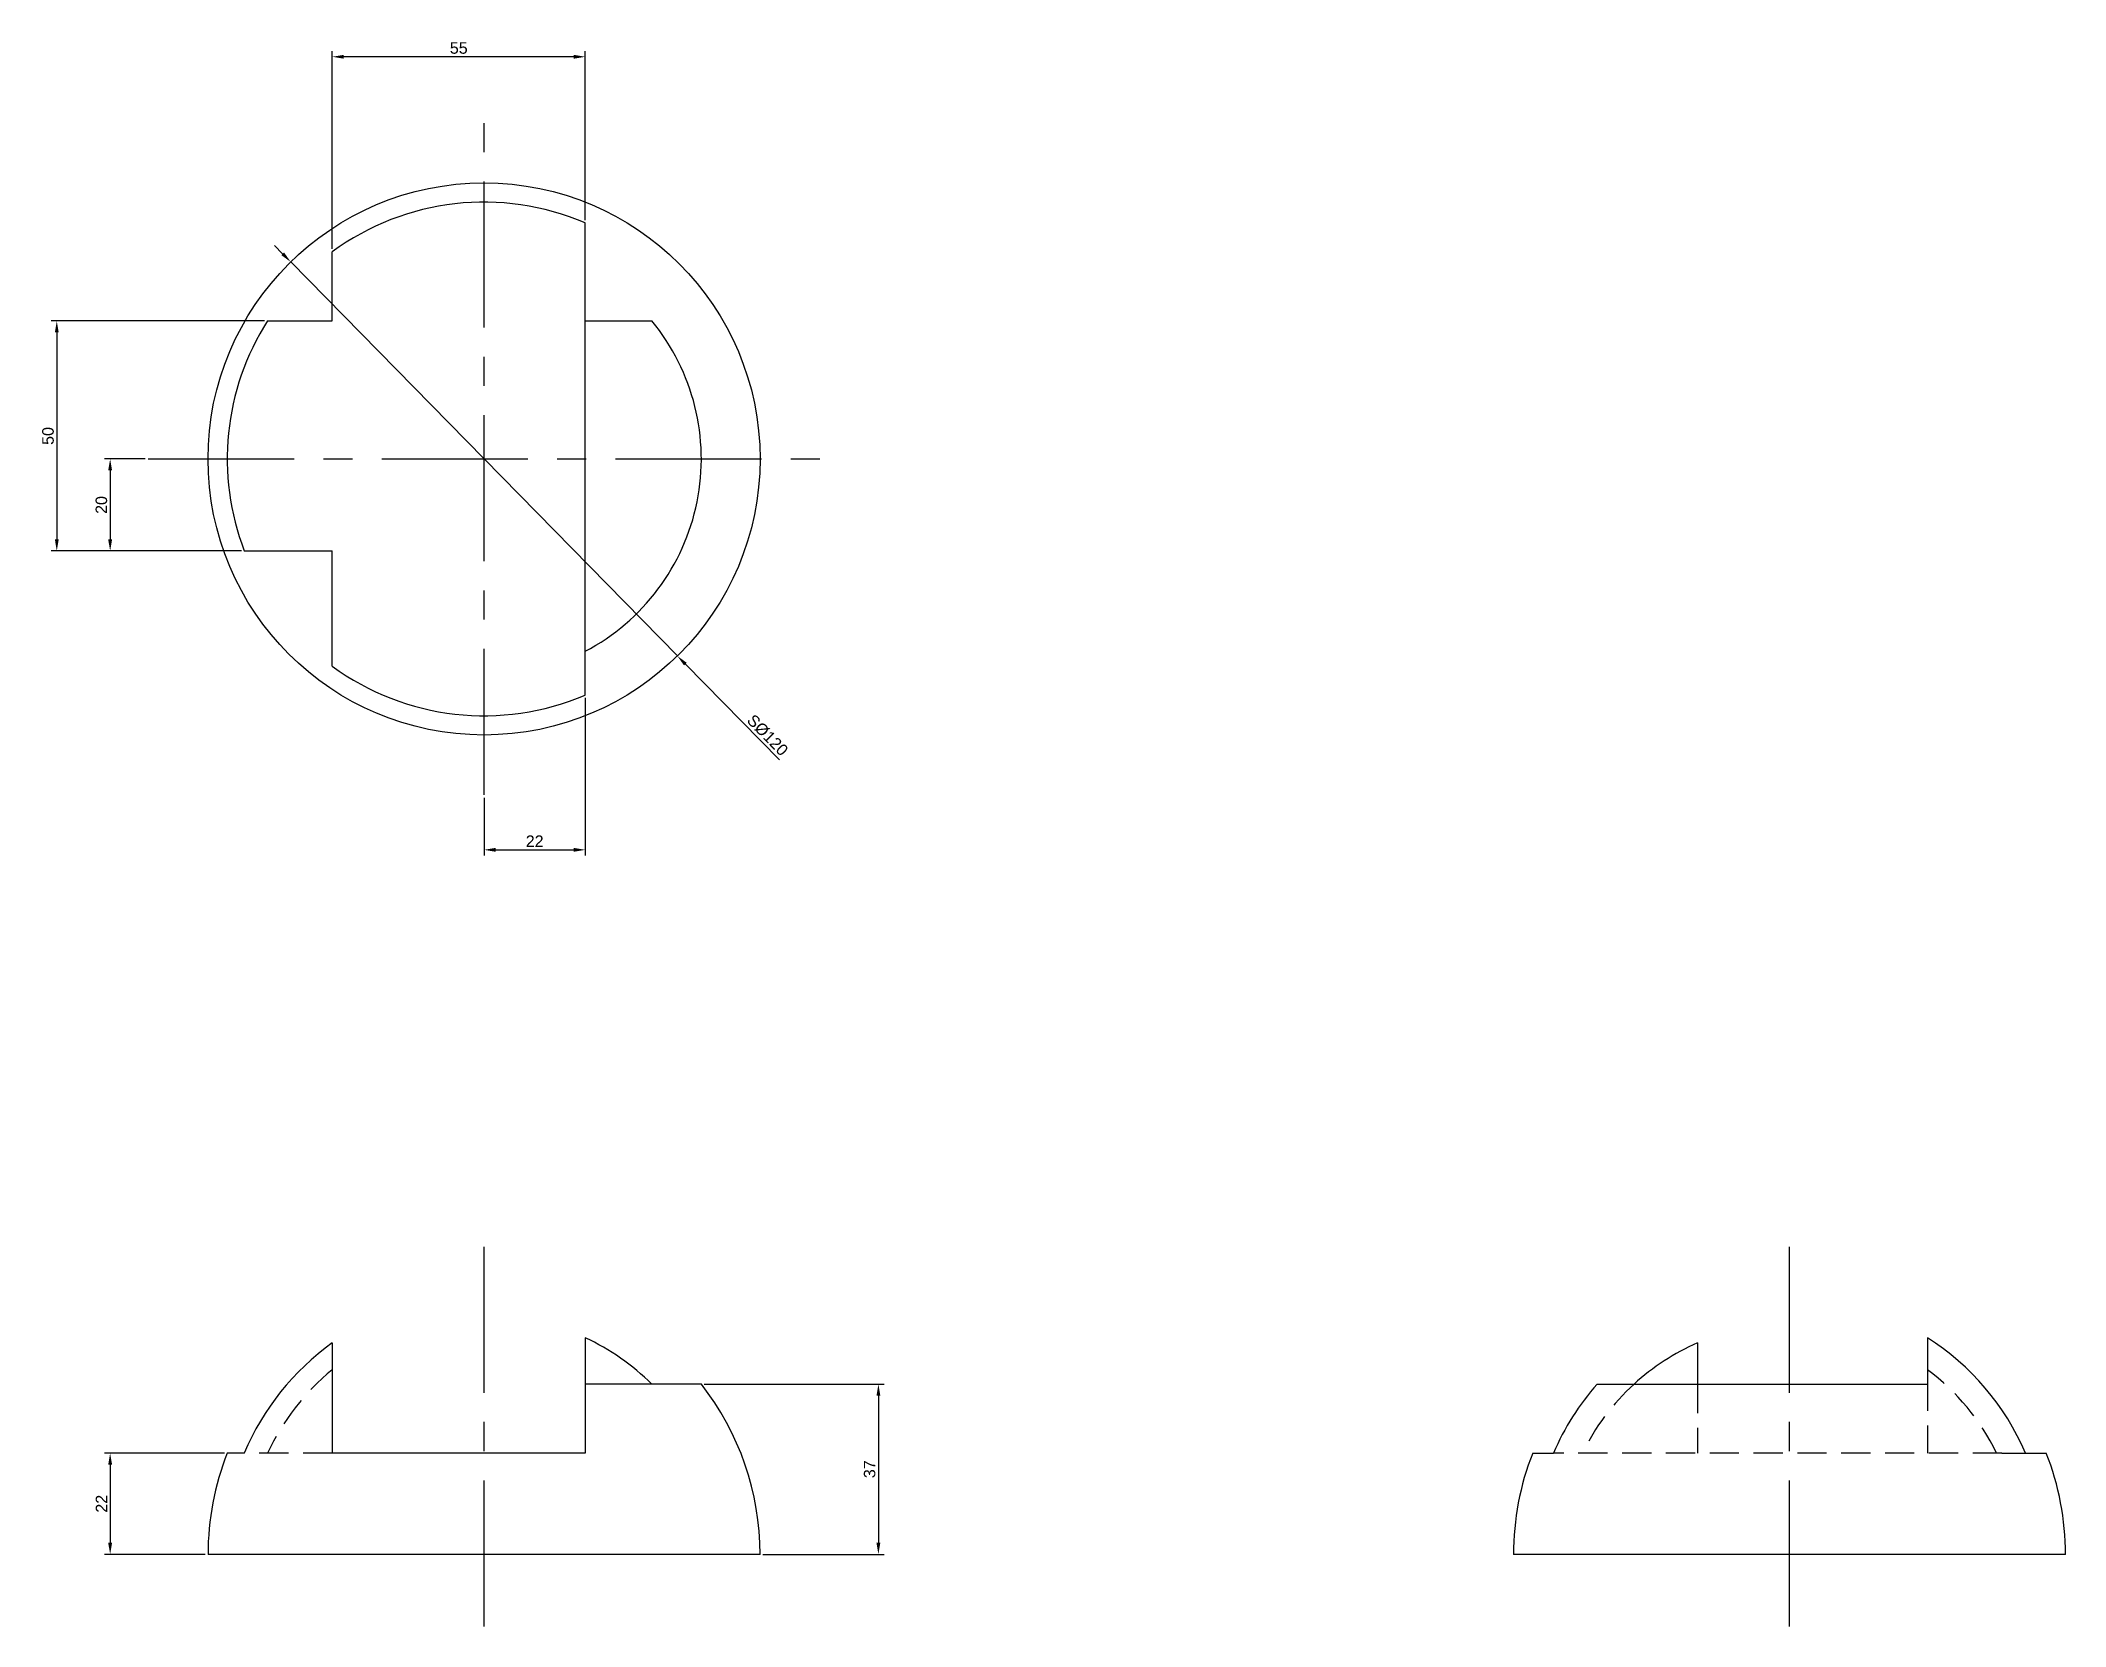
# Model space of a CAD drawing. Header units: millimetres. Extents: x 67 to 507, y 49 to 393.
import ezdxf

# ---------------------------------------------------------------- set-up
doc = ezdxf.new("R2010")
doc.units = ezdxf.units.MM
doc.linetypes.add('CENTER', pattern=[50.8, 31.75, -6.35, 6.35, -6.35])
doc.linetypes.add('HIDDEN', pattern=[9.525, 6.35, -3.175])
for name, color, linetype in [('center', 3, 'CENTER'), ('dim', 1, 'Continuous'), ('hidden', 2, 'HIDDEN'), ('model', 7, 'Continuous')]:
    doc.layers.add(name, color=color, linetype=linetype)
doc.styles.get("Standard").update_dxf_attribs({"font": 'arial.ttf'})
doc.dimstyles.new('ISO-25', dxfattribs={"dimtxt": 2.5, "dimasz": 2.5, "dimexe": 1.25, "dimexo": 0.625, "dimtad": 1, "dimtxsty": 'Standard', "dimcen": 2.5, "dimadec": 0, "dimazin": 0, "dimtfac": 1, "dimtmove": 0, "dimatfit": 3, "dimfxl": 1, "dimarcsym": 0})

# ---------------------------------------------------------------- blocks, each defined once
blk = doc.blocks.new('*D1')
at = {"layer": 'Defpoints', "color": 0, "transparency": 16777216}
for p in [(130.15, 389.89), (185.15, 353.78), (130.15, 347.5)]:
    blk.add_point(p, dxfattribs=at)
at = {"layer": 'dim', "color": 0, "lineweight": -2, "transparency": 16777216}
for p, q in [((130.15, 348.12), (130.15, 391.14)), ((182.65, 389.89), (132.65, 389.89)), ((185.15, 354.4), (185.15, 391.14))]:
    blk.add_line(p, q, dxfattribs=at)
at = {"layer": 'dim', "color": 0, "transparency": 16777216}
for points in [[(132.65, 390.3), (132.65, 389.47), (130.15, 389.89)], [(182.65, 390.3), (182.65, 389.47), (185.15, 389.89)]]:
    blk.add_solid(points, dxfattribs=at)
at = {"layer": 'dim', "color": 0, "transparency": 16777216, "insert": (157.65, 391.78), "char_height": 2.5, "attachment_point": 5}
blk.add_mtext('55', dxfattribs=at)
blk = doc.blocks.new('*D2')
at = {"layer": 'Defpoints', "color": 0, "transparency": 16777216}
for p in [(116.07, 332.47), (70.27, 282.47), (111.03, 282.47)]:
    blk.add_point(p, dxfattribs=at)
at = {"layer": 'dim', "color": 0, "lineweight": -2, "transparency": 16777216}
for p, q in [((115.45, 332.47), (69.02, 332.47)), ((70.27, 329.97), (70.27, 284.97)), ((110.41, 282.47), (69.02, 282.47))]:
    blk.add_line(p, q, dxfattribs=at)
at = {"layer": 'dim', "color": 0, "transparency": 16777216}
for points in [[(69.86, 329.97), (70.69, 329.97), (70.27, 332.47)], [(69.86, 284.97), (70.69, 284.97), (70.27, 282.47)]]:
    blk.add_solid(points, dxfattribs=at)
at = {"layer": 'dim', "color": 0, "transparency": 16777216, "insert": (68.37, 307.47), "char_height": 2.5, "attachment_point": 5, "rotation": 90}
blk.add_mtext('50', dxfattribs=at)
blk = doc.blocks.new('*D3')
at = {"layer": 'Defpoints', "color": 0, "transparency": 16777216}
for p in [(90.13, 302.47), (81.87, 282.47), (111.03, 282.47)]:
    blk.add_point(p, dxfattribs=at)
at = {"layer": 'dim', "color": 0, "lineweight": -2, "transparency": 16777216}
for p, q in [((89.5, 302.47), (80.62, 302.47)), ((81.87, 299.97), (81.87, 284.97)), ((110.41, 282.47), (80.62, 282.47))]:
    blk.add_line(p, q, dxfattribs=at)
at = {"layer": 'dim', "color": 0, "transparency": 16777216}
for points in [[(81.45, 299.97), (82.29, 299.97), (81.87, 302.47)], [(81.45, 284.97), (82.29, 284.97), (81.87, 282.47)]]:
    blk.add_solid(points, dxfattribs=at)
at = {"layer": 'dim', "color": 0, "transparency": 16777216, "insert": (79.97, 292.47), "char_height": 2.5, "attachment_point": 5, "rotation": 90}
blk.add_mtext('20', dxfattribs=at)
blk = doc.blocks.new('*D4')
at = {"layer": 'Defpoints', "color": 0, "transparency": 16777216}
for p in [(185.15, 251.17), (163.15, 229.46), (185.15, 217.52)]:
    blk.add_point(p, dxfattribs=at)
at = {"layer": 'dim', "color": 0, "lineweight": -2, "transparency": 16777216}
for p, q in [((185.15, 250.54), (185.15, 216.27)), ((163.15, 228.83), (163.15, 216.27)), ((165.65, 217.52), (182.65, 217.52))]:
    blk.add_line(p, q, dxfattribs=at)
at = {"layer": 'dim', "color": 0, "transparency": 16777216}
for points in [[(165.65, 217.94), (165.65, 217.1), (163.15, 217.52)], [(182.65, 217.94), (182.65, 217.1), (185.15, 217.52)]]:
    blk.add_solid(points, dxfattribs=at)
at = {"layer": 'dim', "color": 0, "transparency": 16777216, "insert": (174.15, 219.4), "char_height": 2.5, "attachment_point": 5}
blk.add_mtext('22', dxfattribs=at)
blk = doc.blocks.new('*D5')
at = {"layer": 'Defpoints', "color": 0, "transparency": 16777216}
for p in [(210.38, 101.4), (223.15, 64.4), (248.87, 64.4)]:
    blk.add_point(p, dxfattribs=at)
at = {"layer": 'dim', "color": 0, "lineweight": -2, "transparency": 16777216}
for p, q in [((211, 101.4), (250.12, 101.4)), ((248.87, 98.9), (248.87, 66.9)), ((223.77, 64.4), (250.12, 64.4))]:
    blk.add_line(p, q, dxfattribs=at)
at = {"layer": 'dim', "color": 0, "transparency": 16777216}
for points in [[(248.45, 98.9), (249.28, 98.9), (248.87, 101.4)], [(248.45, 66.9), (249.28, 66.9), (248.87, 64.4)]]:
    blk.add_solid(points, dxfattribs=at)
at = {"layer": 'dim', "color": 0, "transparency": 16777216, "insert": (246.97, 82.9), "char_height": 2.5, "attachment_point": 5, "rotation": 90}
blk.add_mtext('37', dxfattribs=at)
blk = doc.blocks.new('*D6')
at = {"layer": 'Defpoints', "color": 0, "transparency": 16777216}
for p in [(107.32, 86.4), (81.87, 64.4), (103.15, 64.4)]:
    blk.add_point(p, dxfattribs=at)
at = {"layer": 'dim', "color": 0, "lineweight": -2, "transparency": 16777216}
for p, q in [((106.7, 86.4), (80.62, 86.4)), ((81.87, 83.9), (81.87, 66.9)), ((102.52, 64.4), (80.62, 64.4))]:
    blk.add_line(p, q, dxfattribs=at)
at = {"layer": 'dim', "color": 0, "transparency": 16777216}
for points in [[(81.45, 83.9), (82.29, 83.9), (81.87, 86.4)], [(81.45, 66.9), (82.29, 66.9), (81.87, 64.4)]]:
    blk.add_solid(points, dxfattribs=at)
at = {"layer": 'dim', "color": 0, "transparency": 16777216, "insert": (79.99, 75.4), "char_height": 2.5, "attachment_point": 5, "rotation": 90}
blk.add_mtext('22', dxfattribs=at)
blk = doc.blocks.new('*D7')
at = {"layer": 'Defpoints', "color": 0, "transparency": 16777216}
for p in [(121.12, 345.29), (205.17, 259.65)]:
    blk.add_point(p, dxfattribs=at)
at = {"layer": 'dim', "color": 0, "lineweight": -2, "transparency": 16777216}
for p, q in [((119.37, 347.08), (117.61, 348.86)), ((121.12, 345.29), (205.17, 259.65)), ((227.36, 237.05), (206.93, 257.87))]:
    blk.add_line(p, q, dxfattribs=at)
at = {"layer": 'dim', "color": 0, "transparency": 16777216}
for points in [[(119.66, 347.37), (119.07, 346.79), (121.12, 345.29)], [(207.22, 258.16), (206.63, 257.58), (205.17, 259.65)]]:
    blk.add_solid(points, dxfattribs=at)
at = {"layer": 'dim', "color": 0, "transparency": 16777216, "insert": (224.76, 242.43), "char_height": 2.5, "attachment_point": 5, "rotation": 314.4658}
blk.add_mtext('S%%c120', dxfattribs=at)

msp = doc.modelspace()

# ---------------------------------------------------------------- linework, layer by layer
at = {"layer": 'center'}
for p, q in [((163.146, 229.456), (163.146, 375.49)), ((90.129, 302.473), (236.163, 302.473)), ((163.146, 48.717), (163.146, 134.655)), ((446.908, 48.717), (446.908, 134.655))]:
    msp.add_line(p, q, dxfattribs=at)
at = {"layer": 'hidden'}
for p, q in [((476.908, 111.473), (476.908, 86.399)), ((426.908, 101.399), (426.908, 86.399)), ((130.146, 86.399), (111.031, 86.399)), ((493.082, 86.399), (395.605, 86.399))]:
    msp.add_line(p, q, dxfattribs=at)
for centre, radius, start, end in [((163.146, 64.399), 51.962, 129.42631, 154.95119), ((446.908, 64.399), 50.11, 132.40663, 153.95766), ((446.908, 64.399), 50.11, 26.04234, 53.22427)]:
    msp.add_arc(centre, radius, start, end, dxfattribs=at)
at = {"layer": 'model'}
for p, q in [((185.146, 251.17), (185.146, 353.776)), ((130.146, 332.473), (130.146, 347.495)), ((116.072, 332.473), (130.146, 332.473)), ((185.146, 332.473), (199.629, 332.473)), ((111.031, 282.473), (130.146, 282.473)), ((130.146, 257.451), (130.146, 282.473)), ((130.146, 110.345), (130.146, 86.399)), ((185.146, 111.473), (185.146, 86.399)), ((426.908, 110.345), (426.908, 101.399)), ((476.908, 111.473), (476.908, 101.399)), ((210.379, 101.399), (185.146, 101.399)), ((405.111, 101.399), (476.908, 101.399)), ((111.031, 86.399), (107.325, 86.399)), ((185.146, 86.399), (130.146, 86.399)), ((391.087, 86.399), (395.605, 86.399)), ((493.082, 86.399), (502.729, 86.399)), ((223.146, 64.399), (103.146, 64.399)), ((506.908, 64.399), (386.908, 64.399))]:
    msp.add_line(p, q, dxfattribs=at)
msp.add_circle((163.146, 302.473), 60, dxfattribs=at)
for centre, radius, start, end in [((163.146, 302.473), 55.821, 66.78915, 126.24035), ((163.146, 302.473), 55.821, 147.49109, 200.99504), ((163.146, 302.473), 47.233, 297.76016, 39.43059), ((163.146, 302.473), 55.821, 233.75965, 293.21085), ((163.146, 64.399), 56.569, 125.68743, 157.11339), ((163.146, 64.399), 51.962, 45.40321, 64.95119), ((446.908, 64.399), 50.11, 113.52336, 132.40663), ((446.908, 64.399), 55.821, 23.21085, 57.49109), ((163.146, 64.399), 60, 0, 38.07312), ((446.908, 64.399), 55.821, 138.48384, 156.78915), ((163.146, 64.399), 60, 158.48981, 180), ((446.908, 64.399), 60, 158.48981, 180), ((446.908, 64.399), 60, 0, 21.51019)]:
    msp.add_arc(centre, radius, start, end, dxfattribs=at)

# ---------------------------------------------------------------- dimensions: what is measured, and where the dimension line sits
at = {"layer": 'dim'}
for base, p1, p2, picture, middle in [((130.146, 389.886), (185.146, 353.776), (130.146, 347.495), '*D1', (157.646, 391.782)), ((185.146, 217.52), (163.146, 229.456), (185.146, 251.17), '*D4', (174.146, 219.4))]:
    dim = msp.add_linear_dim(base=base, p1=p1, p2=p2, dimstyle='ISO-25', dxfattribs=at)
    dim.commit()
    dim.dimension.update_dxf_attribs({"geometry": picture, "text_midpoint": middle})
dim = msp.add_diameter_dim_2p(p1=(121.117, 345.293), p2=(205.175, 259.653), dimstyle='ISO-25', override={"dimpost": 'S%%c<>'}, dxfattribs=at)
dim.commit()
dim.dimension.update_dxf_attribs({"geometry": '*D7', "text_midpoint": (223.395, 241.09), "dimtype": 163})
for base, p1, p2, picture, middle in [((70.273, 282.473), (116.072, 332.473), (111.031, 282.473), '*D2', (68.371, 307.473)), ((81.87, 282.473), (90.129, 302.473), (111.031, 282.473), '*D3', (79.968, 292.473)), ((248.868, 64.399), (210.379, 101.399), (223.146, 64.399), '*D5', (246.966, 82.899)), ((81.87, 64.399), (107.325, 86.399), (103.146, 64.399), '*D6', (79.99, 75.399))]:
    dim = msp.add_linear_dim(base=base, p1=p1, p2=p2, angle=90, dimstyle='ISO-25', dxfattribs=at)
    dim.commit()
    dim.dimension.update_dxf_attribs({"geometry": picture, "text_midpoint": middle})

doc.saveas('drawing.dxf')
